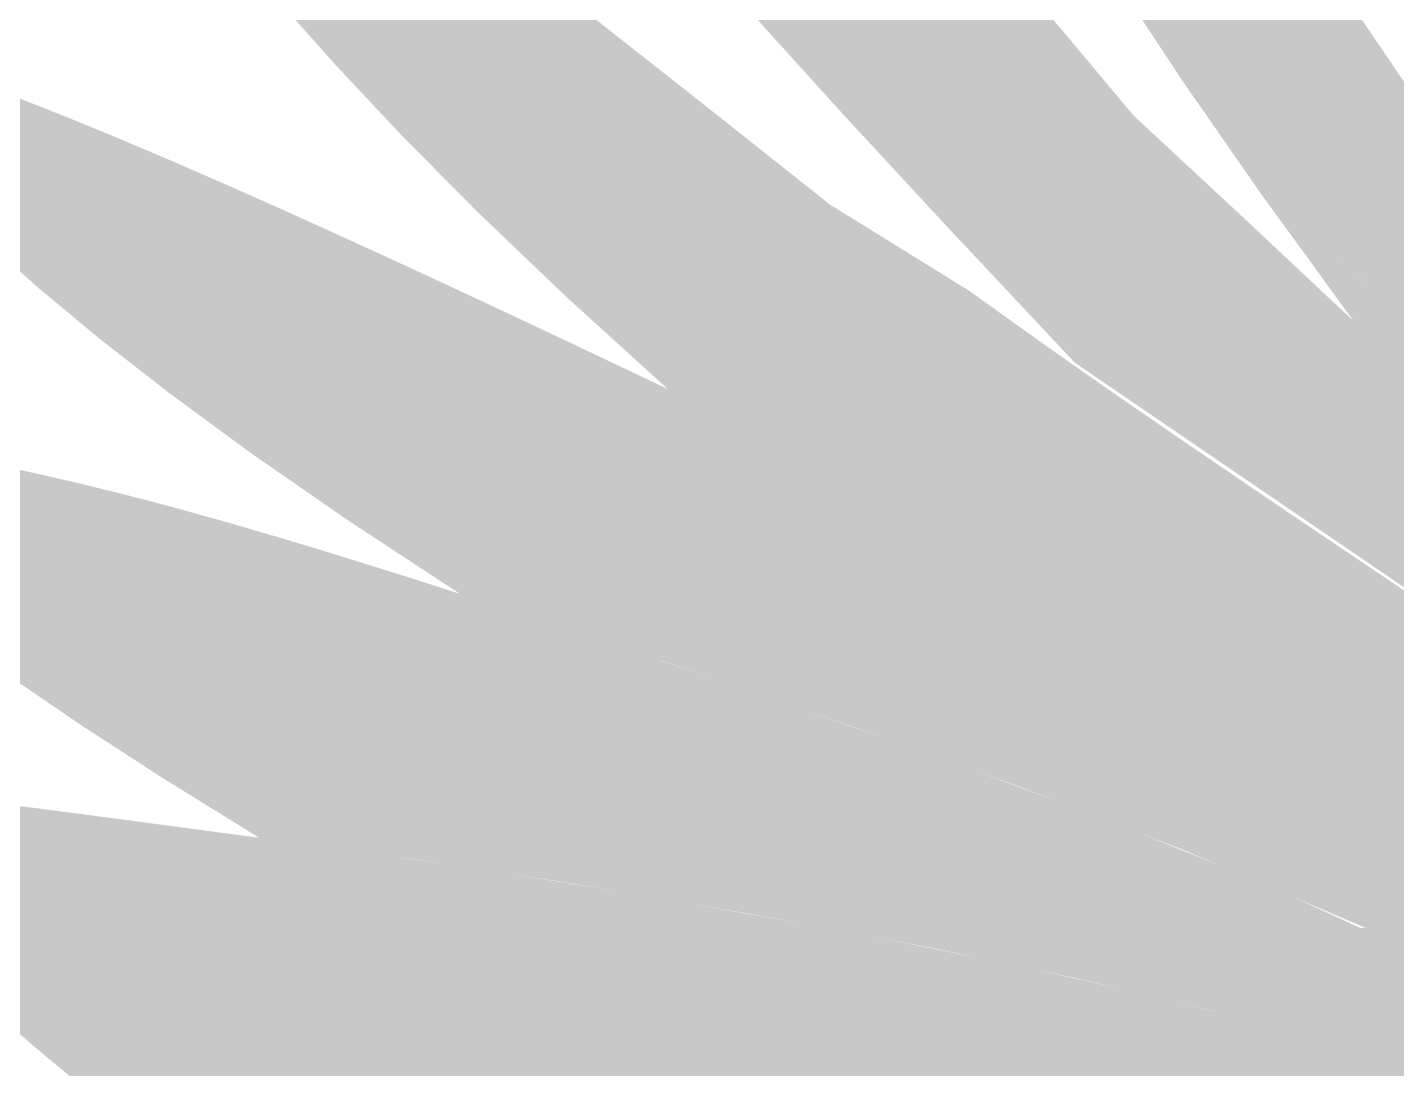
# Model space of a CAD drawing. Header units: millimetres. Extents: x 471 to 1044, y 7 to 541.
# Drawn here: x 829.77 to 835.14, y 145.11 to 149.2 of the extents above; entities that cross this region are included whole.
import ezdxf

# ---------------------------------------------------------------- set-up
doc = ezdxf.new("R2010")
doc.units = ezdxf.units.MM
doc.layers.add('magpiefill', color=3, linetype='Continuous')

msp = doc.modelspace()

# ---------------------------------------------------------------- hatches: boundary and pattern name
at = {"layer": 'magpiefill'}
h = msp.add_hatch(color=255, dxfattribs=at)
h.dxf.hatch_style = 1
h.paths.add_polyline_path([(833.9309885239202, 150.9565247833259), (833.839873454695, 151.1089715828429), (833.7498652279594, 151.2583761316476), (833.6608254866362, 151.4042544343071), (833.572615873649, 151.5461224953887), (833.4850980319209, 151.6834963194593), (833.3983641942061, 151.8155899908339), (833.3134289525835, 151.9404099128176), (833.2315374889636, 152.0556605684631), (833.1539349852562, 152.1590464408233), (833.0818666233713, 152.2482720129507), (833.016577585219, 152.3210417678983), (832.9593130527096, 152.3750601887187), (832.9113182077531, 152.4080317584649), (832.8735361603517, 152.4183385524493), (832.8457017328765, 152.4070730150232), (832.8272476757904, 152.3760051827979), (832.817606739557, 152.3269050923846), (832.8162116746391, 152.2615427803944), (832.8224952315004, 152.1816882834387), (832.8358901606034, 152.0891116381285), (832.8558292124119, 151.9855828810751), (832.881959585384, 151.8724376062967), (832.914786269962, 151.7492736374404), (832.955028704582, 151.6152543555602), (833.0034063276812, 151.4695431417104), (833.0606385776966, 151.3113033769449), (833.1274448930653, 151.1396984423179), (833.2045447122239, 150.9538917188835), (833.2926574736093, 150.7530465876958), (833.3934664144488, 150.5354353298702), (833.5125099671279, 150.2957658267656), (833.6562903628235, 150.0278548598027), (833.831309832711, 149.725519210402), (834.0440706079669, 149.3825756599837), (834.301074919767, 148.9928409899684), (834.563558480638, 148.6152494160493), (834.9830245114933, 148.2293774869037), (835.3561330925986, 147.8845302484384), (835.5525775800666, 147.7027323452634), (835.7203259266064, 147.5475041763538), (835.8624845626166, 147.4162550364603), (835.9821599184963, 147.3063942203335), (836.0824584246441, 147.2153310227241), (836.16625239871, 147.1406841149166), (836.2354777073499, 147.0809096743316), (836.2918361044713, 147.0346732549238), (836.3370293439814, 147.0006404106477), (836.3727591797874, 146.9774766954581), (836.4007273657967, 146.9638476633095), (836.4226356559168, 146.9584188681566), (836.4401858040544, 146.9598558639537), (836.4544547219191, 146.967646246124), (836.4640199524265, 146.9845657759629), (836.4668341962945, 147.0142122562342), (836.4608501542409, 147.0601834897018), (836.444020526983, 147.1260772791294), (836.4142980152387, 147.2154914272809), (836.3696353197258, 147.33202373692), (836.3098649041751, 147.4747822937414), (835.7336185451086, 148.2187647075774), (835.2894296001289, 148.8153823821405), (834.9379199429156, 149.3321523088487), (834.6143804258782, 149.8323874914449), (834.3160324349187, 150.3130967717202), (834.0976156531135, 150.6768802172244)])
h = msp.add_hatch(color=253, dxfattribs=at)
h.dxf.hatch_style = 1
h.paths.add_polyline_path([(832.0760202864958, 151.2169198393397), (831.9655413602638, 151.3377582918883), (831.8611084980982, 151.4510879108683), (831.7625764358384, 151.557233667474), (831.6699140492331, 151.6563004298912), (831.5835467736697, 151.7475126542727), (831.5040141844445, 151.8298746937625), (831.4318558568543, 151.9023909015045), (831.3676113661952, 151.9640656306431), (831.3118202877638, 152.0139032343223), (831.2650221968568, 152.0509080656862), (831.2277566687703, 152.0740844778789), (831.2002842664058, 152.0828493722353), (831.181749503085, 152.0782698428534), (831.1710178797341, 152.0618255320218), (831.1669548972793, 152.0349960820294), (831.1684260566471, 151.9992611351648), (831.1742968587639, 151.9561003337168), (831.1834328045559, 151.906993319974), (831.1946993949498, 151.8534197362254), (831.2072549792099, 151.7964720283521), (831.2214292999531, 151.7356938566055), (831.2378449481344, 151.6702416848294), (831.257124514709, 151.5992719768681), (831.2798905906316, 151.5219411965652), (831.3067657668576, 151.4374058077649), (831.338372634342, 151.344822274311), (831.3753337840396, 151.2433470600475), (831.4181576661135, 151.1325019303649), (831.466896167557, 151.0132698568391), (831.5214870345719, 150.8869991125929), (831.5818680133589, 150.755037970749), (831.6479768501197, 150.6187347044298), (831.7197512910559, 150.4794375867579), (831.7971290823682, 150.338494890856), (831.8800479702584, 150.1972548898467), (831.9706814224803, 150.0544597358756), (832.0801457929988, 149.8984270971797), (832.2217931573307, 149.7148685210194), (832.4089755909931, 149.4894955546545), (832.6550451695039, 149.2080197453454), (832.9733539683796, 148.856152640352), (833.3772540631376, 148.4196057869347), (833.8800975292954, 147.8840907323533), (835.8427909256798, 146.5444793786058), (835.8543606292151, 146.5502612896081), (835.9566586142603, 146.5502612896081), (836.0030999382664, 146.5386567325943), (835.4169079628798, 146.9723041744666), (834.9561349066787, 147.3223112874841), (834.6019337816267, 147.6017171015077), (834.3354575996868, 147.8235606463978), (834.1378593728223, 148.0008809520148), (833.9902921129965, 148.1467170482194), (833.8739088321722, 148.274107964872), (833.7698625423129, 148.396092731833), (833.6626769390227, 148.5233208384727), (833.5503584524693, 148.6568836122), (833.4342841964608, 148.7954828399332), (833.3158312848057, 148.9378203085909), (833.1963768313128, 149.0825978050915), (833.0772979497904, 149.2285171163534), (832.9599717540466, 149.3742800292951), (832.8457753578903, 149.518588330835), (832.7359189529709, 149.660276755907), (832.6309450423016, 149.7987118315069), (832.531229206737, 149.933393032646), (832.4371470271317, 150.0638198343352), (832.3490740843401, 150.189491711586), (832.2673859592164, 150.3099081394094), (832.1924582326153, 150.4245685928165), (832.1246664853913, 150.5329725468188), (832.0646001681646, 150.6342232346914), (832.0137042106187, 150.7258389227662), (831.9736374122031, 150.8049416356392), (831.9460585723666, 150.8686533979064), (831.9326264905587, 150.914096234164), (831.9349999662288, 150.9383921690077), (831.9548377988265, 150.9386632270338), (831.9937987878004, 150.912031432838), (832.0528088346609, 150.8569013879385), (832.1298622491602, 150.7768080015407), (832.2222204431114, 150.6765687597721), (832.3271448283269, 150.5610011487602), (832.4418968166203, 150.4349226546323), (832.5637378198046, 150.3031507635159), (832.6899292496921, 150.1705029615384), (832.8177325180959, 150.0417967348275), (832.9493645506213, 149.9164690221133), (833.1068643280405, 149.7724345725377), (833.317226344918, 149.5822275878456), (833.6074450958181, 149.3183822697819), (834.0045150753056, 148.9534328200912), (834.110009826536, 148.8553688451198), (833.9138272389087, 149.090021517297), (833.724059641607, 149.3162641967048), (833.540778843017, 149.5339470736334), (833.3640566515253, 149.7429203383732), (833.1939648755176, 149.9430341812154), (833.0305753233802, 150.1341387924503), (832.8739598034988, 150.3160843623689), (832.7241901242601, 150.4887210812616), (832.5813019152918, 150.6519782695698), (832.4451860911918, 150.8061017683373), (832.3156973877992, 150.9514165487585), (832.1926905409541, 151.0882475820278)])
h = msp.add_hatch(color=255, dxfattribs=at)
h.dxf.hatch_style = 1
h.paths.add_polyline_path([(834.0045150753056, 148.9534328200911), (833.6074450958181, 149.3183822697819), (833.3172263449178, 149.5822275878457), (833.1068643280405, 149.7724345725377), (832.9493645506213, 149.9164690221133), (832.8177325180959, 150.0417967348275), (832.6899292496921, 150.1705029615384), (832.5637378198046, 150.3031507635159), (832.4418968166203, 150.4349226546323), (832.3271448283269, 150.5610011487601), (832.2222204431114, 150.6765687597722), (832.1298622491602, 150.7768080015407), (832.0528088346609, 150.8569013879385), (831.9937987878004, 150.912031432838), (831.9548377988265, 150.9386632270338), (831.9349999662288, 150.9383921690077), (831.9326264905587, 150.914096234164), (831.9460585723666, 150.8686533979064), (831.9736374122031, 150.8049416356392), (832.0137042106187, 150.7258389227662), (832.0646001681646, 150.6342232346914), (832.1246664853913, 150.5329725468188), (832.1924582326153, 150.4245685928165), (832.2673859592164, 150.3099081394094), (832.3490740843401, 150.189491711586), (832.4371470271317, 150.0638198343352), (832.531229206737, 149.933393032646), (832.6309450423016, 149.7987118315069), (832.7359189529707, 149.660276755907), (832.8457753578903, 149.5185883308349), (832.9599717540466, 149.3742800292951), (833.0772979497904, 149.2285171163534), (833.1963768313128, 149.0825978050915), (833.3158312848057, 148.9378203085909), (833.4342841964606, 148.7954828399333), (833.5503584524693, 148.6568836122), (833.6626769390227, 148.5233208384727), (833.7698625423129, 148.396092731833), (833.8739088321722, 148.274107964872), (833.9902921129965, 148.1467170482194), (834.1378593728223, 148.0008809520148), (834.3354575996868, 147.8235606463978), (834.6019337816267, 147.6017171015077), (834.9561349066787, 147.3223112874841), (835.4169079628798, 146.9723041744665), (836.0030999382664, 146.5386567325943), (836.093055425388, 146.5161790448594), (836.2635525693956, 146.4820968001106), (836.5022473655686, 146.5161790448594), (836.5527777237689, 146.5262800236497), (836.4906686165994, 146.590078620641), (836.4168985683284, 146.6650395866243), (836.3320782273781, 146.7505514569289), (836.2368182421699, 146.8460027668834), (836.1317292611257, 146.9507820518168), (836.0686836578409, 147.0133800582415), (835.2271866982996, 147.8103583328081), (834.5354307779446, 148.4599134405183)])
h = msp.add_hatch(color=253, dxfattribs=at)
h.dxf.hatch_style = 1
h.paths.add_polyline_path([(831.4494587474887, 149.6562001558191), (831.291026345466, 149.7751316940972), (831.1393364291655, 149.8870787945935), (830.9942848134431, 149.9919076700272), (830.8561843510481, 150.0891407419263), (830.7253478947302, 150.1783004318186), (830.6020882972389, 150.2589091612322), (830.4867184113234, 150.3304893516948), (830.3795510897332, 150.3925634247346), (830.2808991852175, 150.4446538018793), (830.1911201111029, 150.4864079846017), (830.1107495230215, 150.5179737941543), (830.0403676371823, 150.5396241317343), (829.9805546697946, 150.5516318985391), (829.9318908370676, 150.5542699957658), (829.8949563552098, 150.5478113246119), (829.8703314404311, 150.5325287862745), (829.8585963089397, 150.508695281951), (829.8603302279278, 150.4762302658264), (829.8761086685151, 150.4336394040364), (829.9065061528042, 150.3790749157043), (829.9520972028984, 150.3106890199539), (830.0134563408994, 150.2266339359085), (830.0911580889103, 150.1250618826915), (830.1857769690337, 150.0041250794263), (830.2978875033721, 149.8619757452366), (830.4288225505147, 149.6968470144791), (830.5829483149985, 149.507295682444), (830.7653893378472, 149.2919594596552), (830.981270160084, 149.0494760566364), (831.2357153227326, 148.7784831839113), (831.5338493668169, 148.4776185520037), (831.8807968333599, 148.1455198714371), (832.2816822633856, 147.7808248527355), (832.3418969601023, 147.7520503551734), (832.559484075528, 147.6472178489606), (832.7768364573617, 147.5415407304374), (832.8561898478617, 147.5025782847309), (832.6845248896598, 147.7298127389889), (832.5259205535631, 147.9353044931743), (832.3804425727567, 148.1201396961823), (832.2481566804261, 148.2854044969077), (832.129128609756, 148.4321850442459), (832.0234240939321, 148.5615674870917), (831.9311088661395, 148.67463797434), (831.8522486595634, 148.7724826548864), (831.7868278320768, 148.856189134075), (831.7345052403034, 148.926850843049), (831.694858365554, 148.9855626694009), (831.6674646891399, 149.0334195007235), (831.6519016923721, 149.0715162246093), (831.647746856562, 149.1009477286508), (831.6545776630207, 149.1228089004408), (831.6719715930594, 149.1381946275718), (831.7021055127334, 149.1462532535435), (831.7575538270755, 149.138346945484), (831.8534903258635, 149.1038913264286), (832.0050887988739, 149.0323020194122), (832.2275230358844, 148.9129946474703), (832.5359668266722, 148.7353848336378), (832.9195055681826, 148.5045871145378), (832.6554925422483, 148.7143879018831), (832.4131305864205, 148.9064518619043), (832.1902303260881, 149.0823641632779), (831.9846023866396, 149.2437099746799), (831.7940573934645, 149.3920744647866), (831.616405971951, 149.5290428022743)])
h = msp.add_hatch(color=253, dxfattribs=at)
h.dxf.hatch_style = 1
h.paths.add_polyline_path([(831.2153159324971, 148.2826103796224), (830.9865840454104, 148.3874169024051), (830.7607315902196, 148.4894705770963), (830.5396051603548, 148.5877077979314), (830.325051349246, 148.6810649591462), (830.1189167503237, 148.768478454976), (829.9230688208438, 148.8489055355202), (829.7394584733681, 148.9213868743322), (829.5700574842836, 148.9849840008297), (829.4168376299781, 149.0387584444301), (829.2817706868386, 149.0817717345508), (829.1668284312532, 149.1130854006091), (829.0739826396086, 149.1317609720226), (829.005205088293, 149.1368599782086), (828.9620032990606, 149.1275586509163), (828.9440277751335, 149.1034920312215), (828.9504647651008, 149.064409862532), (828.9805005175522, 149.0100618882554), (829.0333212810763, 148.9401978517993), (829.1081133042628, 148.8545674965713), (829.2040628357008, 148.7529205659793), (829.3203561239795, 148.6350068034307), (829.4573120045659, 148.5003824705883), (829.6197796604379, 148.3478299021367), (829.8137408614512, 148.1759379510153), (830.0451773774619, 147.9832954701636), (830.3200709783252, 147.7684913125212), (830.6444034338977, 147.5301143310275), (831.0241565140345, 147.2667533786224), (831.4653119885916, 146.9769973082451), (831.57197042141, 146.9425718568755), (831.8613658845093, 146.8471135867505), (832.1636874874052, 146.7455865278628), (832.2580620948534, 146.7134203032923), (831.9446951640018, 146.9184524220182), (831.678795784886, 147.1127252872959), (831.4562655747077, 147.2952018405444), (831.2730061506691, 147.4648450231826), (831.1249191299719, 147.6206177766297), (831.0079061298186, 147.7614830423045), (830.9178687674109, 147.8864037616259), (830.8507086599511, 147.9943428760129), (830.8053819925765, 148.0836645347111), (830.7930632221653, 148.1503377182719), (830.8279813735312, 148.189732615073), (830.9243654714883, 148.1972194134925), (831.0964445408499, 148.1681683019082), (831.35844760643, 148.097949468698), (831.7246036930421, 147.9819331022398), (832.2091418255002, 147.8154893909113), (832.1226510416736, 147.8568203115014), (831.9003222508311, 147.9623097803702), (831.6740316286377, 148.0689932128405), (831.4450806580496, 148.1761146145126)])
h = msp.add_hatch(color=255, dxfattribs=at)
h.dxf.hatch_style = 1
h.paths.add_polyline_path([(833.4715782286871, 148.1629203724427), (832.9455939610141, 148.4888882009501), (832.5359668266722, 148.7353848336378), (832.2275230358844, 148.9129946474703), (832.0050887988739, 149.0323020194122), (831.8534903258635, 149.1038913264286), (831.7575538270755, 149.138346945484), (831.7021055127334, 149.1462532535435), (831.6719715930594, 149.1381946275718), (831.6545776630207, 149.1228089004408), (831.647746856562, 149.1009477286508), (831.6519016923721, 149.0715162246093), (831.6674646891399, 149.0334195007235), (831.694858365554, 148.9855626694009), (831.7345052403034, 148.926850843049), (831.7868278320768, 148.856189134075), (831.8522486595634, 148.7724826548864), (831.9311088661395, 148.6746379743401), (832.0234240939321, 148.5615674870917), (832.129128609756, 148.4321850442459), (832.2481566804261, 148.2854044969077), (832.3804425727567, 148.1201396961823), (832.5259205535631, 147.9353044931743), (832.6845248896598, 147.7298127389889), (832.8561898478615, 147.502578284731), (832.9953781750144, 147.4342369371781), (833.2165332978966, 147.3245244067571), (833.4417258954195, 147.2116210767488), (833.6723800369937, 147.0947448847276), (833.9090605148772, 146.9734737824922), (834.1488950127139, 146.8488257787386), (834.3881519369945, 146.7221788963871), (834.6230996942099, 146.5949111583581), (834.8500066908512, 146.468400587572), (835.0651413334087, 146.3440252069492), (835.2647720283737, 146.22316303941), (835.4451671822369, 146.1071921078747), (835.5815655001622, 146.1071921078747), (835.6838634852072, 146.1071921078747), (835.7520626441699, 146.1753565973721), (835.8543606292151, 146.1753565973721), (835.8884594552976, 146.3457678211158), (835.8884594552976, 146.4139323106132), (835.71796231129, 146.4820968001106), (835.8358729926567, 146.5410221704813), (835.644036195946, 146.6721337182137), (835.4174877814869, 146.8252518816279), (835.1641911702225, 146.9957134278596), (834.8921097830942, 147.178855124046), (834.6092070410443, 147.3700137373234), (834.3234463650158, 147.5645260348282), (834.0427911759505, 147.757728783697), (833.7752048947905, 147.944958751066), (833.526770773097, 148.1225932032697)])
h = msp.add_hatch(color=253, dxfattribs=at)
h.dxf.hatch_style = 1
h.paths.add_polyline_path([(836.5527902345764, 147.167053200947), (836.3079851411621, 147.4792720108105), (836.3696353197258, 147.33202373692), (836.4142980152387, 147.2154914272809), (836.444020526983, 147.1260772791294), (836.4608501542409, 147.0601834897018), (836.4668341962945, 147.0142122562342), (836.4640199524265, 146.9845657759629), (836.4544547219191, 146.967646246124), (836.4401858040544, 146.9598558639537), (836.4226356559168, 146.9584188681566), (836.4007273657967, 146.9638476633095), (836.3727591797874, 146.9774766954581), (836.3370293439814, 147.0006404106477), (836.2918361044713, 147.0346732549238), (836.2354777073499, 147.0809096743316), (836.16625239871, 147.1406841149166), (836.0824584246441, 147.2153310227241), (835.9821599184963, 147.3063942203335), (835.8624845626166, 147.4162550364603), (835.7203259266064, 147.5475041763538), (835.5525775800666, 147.7027323452634), (835.3561330925986, 147.8845302484384), (835.1278860338036, 148.0954885911282), (834.8647299732831, 148.338198078582), (834.563558480638, 148.6152494160493), (834.6088249992874, 148.5501319817766), (834.9738230777043, 148.0482654168287), (835.2271866982996, 147.8103583328081), (836.1067773309353, 146.9773016987054), (836.550782969671, 146.5258812738773), (836.8432416535838, 146.5843435343569), (837.0137387975917, 146.5843435343569)])
h = msp.add_hatch(color=255, dxfattribs=at)
h.dxf.hatch_style = 1
h.paths.add_polyline_path([(831.678795784886, 147.1127252872959), (831.944695164002, 146.9184524220182), (832.25474010928, 146.7155938374894), (832.9968059936057, 146.4592187976247), (833.6603133817678, 146.2201567782837), (834.3056419343948, 145.9711930035743), (835.0222396814379, 145.6641229261413), (835.1723735599815, 145.6641229261413), (835.3087703711094, 145.6982051708899), (835.3769695300718, 145.8004519051361), (835.4228604942084, 146.1215324453768), (835.2647720283737, 146.22316303941), (835.0651413334087, 146.3440252069492), (834.8500066908512, 146.468400587572), (834.6230996942099, 146.5949111583581), (834.3881519369945, 146.7221788963871), (834.1488950127139, 146.8488257787386), (833.9090605148772, 146.9734737824922), (833.6723800369939, 147.0947448847276), (833.4417258954195, 147.2116210767488), (833.2165332978964, 147.3245244067571), (832.9953781750141, 147.4342369371781), (832.7768364573617, 147.5415407304374), (832.559484075528, 147.6472178489606), (832.3418969601023, 147.7520503551734), (832.2091418255002, 147.8154893909113), (831.7246036930421, 147.9819331022398), (831.35844760643, 148.097949468698), (831.0964445408499, 148.1681683019082), (830.9243654714883, 148.1972194134925), (830.8279813735312, 148.189732615073), (830.7930632221653, 148.1503377182719), (830.8053819925765, 148.0836645347111), (830.8507086599511, 147.9943428760129), (830.9178687674109, 147.8864037616259), (831.0079061298186, 147.7614830423045), (831.1249191299719, 147.6206177766297), (831.2730061506691, 147.4648450231826), (831.4562655747077, 147.2952018405444)])
h = msp.add_hatch(color=253, dxfattribs=at)
h.dxf.hatch_style = 1
h.paths.add_polyline_path([(830.785253127038, 147.1897185111224), (830.551474479272, 147.2580862026444), (830.332578099376, 147.3189773936281), (830.1288534935943, 147.3722460990935), (829.940183290689, 147.4182885635636), (829.7663484000511, 147.457636588937), (829.6071297310727, 147.4908219771123), (829.4623081931447, 147.518376529988), (829.3316646956584, 147.5408320494627), (829.2149801480059, 147.558720337435), (829.112035459578, 147.5725731958034), (829.0225437286297, 147.5828337928168), (828.9459468088673, 147.5895907621248), (828.8816187428615, 147.5928441037275), (828.8289335731822, 147.5925938176249), (828.7872653423995, 147.5888399038171), (828.7559880930833, 147.5815823623038), (828.7344758678034, 147.5708211930854), (828.7221027091302, 147.5565563961615), (828.7184539204591, 147.5386185254278), (828.7239598484853, 147.5161603503601), (828.7392621007293, 147.4881651943305), (828.7650022847117, 147.4536163807102), (828.8018220079537, 147.411497232871), (828.8503628779752, 147.3607910741845), (828.9112665022972, 147.3004812280222), (828.9851744884402, 147.2295510177559), (829.0738142881526, 147.1467120883622), (829.1832567300942, 147.0495893712407), (829.3206584871532, 146.9355361193957), (829.4931762322169, 146.8019055858318), (829.7079666381735, 146.6460510235534), (829.97218637791, 146.465325685565), (830.2929921243151, 146.2570828248712), (830.6771454378918, 146.0189206509066), (830.8328221580559, 145.997796428444), (831.0219724113831, 145.9715818141485), (831.2182586227655, 145.9436153860004), (831.2411782233178, 145.9402418610164), (831.0627644708536, 146.0290718263046), (830.9133573223346, 146.1166287487608), (830.7898583298945, 146.2021068453721), (830.6891690456669, 146.2847003331255), (830.6081910217856, 146.3636034290081), (830.5438258103843, 146.4380103500069), (830.4929749635969, 146.507115313109), (830.4525400335574, 146.5701125353015), (830.4198638946814, 146.6264594011069), (830.3940547105126, 146.6766659651904), (830.374661966877, 146.7215054497526), (830.3612351496006, 146.7617510769944), (830.3533237445088, 146.7981760691163), (830.3504772374279, 146.8315536483193), (830.3522451141837, 146.8626570368039), (830.3581768606018, 146.8922594567708), (830.3679941293353, 146.9209021633935), (830.3821072403464, 146.9481985437357), (830.4010986804244, 146.9735300178341), (830.4255509363581, 146.996278005725), (830.4560464949373, 147.015823927445), (830.4931678429505, 147.0315492030305), (830.5374974671874, 147.0428352525182), (830.5896178544372, 147.0490634959443), (830.6503139953975, 147.0496252085647), (830.7211808963991, 147.0439510865125), (830.8040160676819, 147.0314816811401), (830.900617019485, 147.0116575437995), (831.0127812620483, 146.9839192258432), (831.1423063056109, 146.9477072786236), (831.2909896604126, 146.9024622534927), (831.4606288366924, 146.8476247018031), (831.6554786873164, 146.7816140578471), (831.8896234356548, 146.6987652876779), (832.1796046477041, 146.5923922402884), (832.5419638894605, 146.4558087646719), (832.9932427269207, 146.2823287098216), (833.5499827260812, 146.0652659247307), (834.2287254529383, 145.7979342583923), (835.0460124734884, 145.4736475597995), (835.0359752420566, 145.4937117023976), (835.001876415974, 145.6641229261413), (834.7327996996864, 145.788151166497), (834.4403295739125, 145.9134778571527), (834.1295427669454, 146.0391309760581), (833.805516007079, 146.1641385011627), (833.473326022606, 146.2875284104162), (833.1380495418202, 146.4083286817685), (832.8047632930147, 146.525567293169), (832.478544004483, 146.6382722225675), (832.1636874874052, 146.7455865278628), (831.8613658845093, 146.8471135867505), (831.57197042141, 146.9425718568755), (831.2958923237218, 147.0316797958826), (831.0335228170595, 147.1141558614166)])
h = msp.add_hatch(color=255, dxfattribs=at)
h.dxf.hatch_style = 1
h.paths.add_polyline_path([(831.6554786873164, 146.7816140578471), (831.4606288366924, 146.8476247018031), (831.2909896604126, 146.9024622534927), (831.1423063056109, 146.9477072786236), (831.0127812620483, 146.9839192258432), (830.900617019485, 147.0116575437995), (830.8040160676819, 147.0314816811401), (830.7211808963991, 147.0439510865125), (830.6503139953975, 147.0496252085647), (830.5896178544372, 147.0490634959443), (830.5374974671874, 147.0428352525182), (830.4931678429505, 147.0315492030305), (830.4560464949373, 147.015823927445), (830.4255509363581, 146.996278005725), (830.4010986804244, 146.9735300178341), (830.3821072403464, 146.9481985437357), (830.3679941293353, 146.9209021633935), (830.3581768606018, 146.8922594567708), (830.3522451141837, 146.8626570368039), (830.3504772374279, 146.8315536483193), (830.3533237445088, 146.7981760691163), (830.3612351496006, 146.7617510769944), (830.374661966877, 146.7215054497526), (830.3940547105126, 146.6766659651904), (830.4198638946814, 146.6264594011069), (830.4525400335574, 146.5701125353015), (830.4929749635969, 146.507115313109), (830.5438258103843, 146.4380103500069), (830.6081910217856, 146.3636034290081), (830.6891690456669, 146.2847003331255), (830.7898583298945, 146.2021068453721), (830.9133573223346, 146.1166287487608), (831.0627644708536, 146.0290718263046), (831.2383530742984, 145.9416484672105), (831.8614024641715, 145.8465937912355), (832.5859432439306, 145.7232542769495), (833.3189891693546, 145.5861823663354), (833.8751354992471, 145.4693826740088), (834.4380353171221, 145.3348276970492), (834.4383171779509, 145.33412338763), (834.5554547088343, 145.3058784301219), (834.7297604450996, 145.2648052517787), (834.9207455634303, 145.2214167519472), (835.134591024517, 145.1749725104253), (835.104174401019, 145.3573835067405), (835.0460124734884, 145.4736475597995), (834.2287254529381, 145.7979342583923), (833.5499827260812, 146.0652659247307), (832.9932427269207, 146.2823287098216), (832.5419638894605, 146.4558087646719), (832.1796046477041, 146.5923922402884), (831.8896234356548, 146.6987652876779)])
at = {"layer": 'magpiefill', "true_color": 0x010101}
h = msp.add_hatch(color=18, dxfattribs=at)
h.dxf.hatch_style = 1
edge = h.paths.add_edge_path()
edge.add_line((837.7639250257876, 132.7128722716379), (836.7933756990819, 132.6136523546873))
edge.add_line((836.7933756990819, 132.6136523546873), (835.1414601036887, 131.5286542882532))
edge.add_line((835.1414601036888, 131.5286542882531), (831.7432370940279, 129.075614704718))
edge.add_line((831.743237094028, 129.0756147047181), (829.7609395849938, 127.1886604558408))
edge.add_line((829.7609395849938, 127.1886604558408), (829.430557671353, 127.1886604558408))
edge.add_line((829.4305576713527, 127.1886604558408), (829.1001742509147, 127.4717039065075))
edge.add_line((829.1001742509147, 127.4717039065076), (829.0529768346804, 127.6603990180601))
edge.add_line((829.0529768346805, 127.6603990180601), (828.0618280801633, 126.9056177885119))
edge.add_line((828.0618280801634, 126.9056177885119), (826.7402974120056, 125.9621406640733))
edge.add_line((826.7402974120055, 125.9621406640733), (826.5987051633023, 126.5754009516259))
edge.add_line((826.5987051633022, 126.575400951626), (826.6459025795365, 126.905617788512))
edge.add_line((826.6459025795366, 126.9056177885119), (827.2122730811469, 127.5188772927267))
edge.add_line((827.2122730811468, 127.5188772927268), (827.4010627460843, 127.6603990180602))
edge.add_line((827.4010627460843, 127.6603990180601), (827.2594704973811, 127.7547465738364))
edge.add_line((827.2594704973812, 127.7547465738364), (826.3627165753329, 127.1414870696216))
edge.add_line((826.3627165753328, 127.1414870696216), (826.1267294941608, 127.3301821811741))
edge.add_line((826.1267294941608, 127.3301821811741), (826.1267294941608, 127.4717039065076))
edge.add_line((826.1267294941608, 127.4717039065076), (825.7491486574885, 127.4717039065076))
edge.add_line((825.7491486574884, 127.4717039065076), (825.6075564087852, 127.6603990180601))
edge.add_line((825.6075564087853, 127.6603990180601), (826.8346922444742, 128.3208326918321))
edge.add_line((826.8346922444744, 128.3208326918321), (827.0706793256461, 128.7453970844943))
edge.add_line((827.0706793256461, 128.7453970844942), (827.4954575785532, 129.1227880909374))
edge.add_line((827.4954575785532, 129.1227880909374), (826.6459025795366, 128.9812663656039))
edge.add_line((826.6459025795366, 128.9812663656039), (827.3066679136155, 129.5473524835995))
edge.add_line((827.3066679136155, 129.5473524835995), (829.5249525038216, 130.8210464449241))
edge.add_line((829.5249525038216, 130.8210464449241), (831.6016448453247, 132.3306096873584))
edge.add_line((831.6016448453247, 132.3306096873584), (833.9615216842341, 133.6986512044593))
edge.add_line((833.9615216842342, 133.6986512044592), (835.3774486916583, 134.5477799897837))
edge.add_line((835.3774486916582, 134.5477799897837), (835.5190409403614, 135.0666927215602))
edge.add_line((835.5190409403613, 135.0666927215602), (836.038214025737, 135.3969095584461))
edge.add_line((836.038214025737, 135.3969095584461), (836.6045845273471, 135.1610402773364))
edge.add_line((836.6045845273472, 135.1610402773364), (836.9821653640198, 135.2082144468935))
edge.add_line((836.9821653640197, 135.2082144468935), (837.7845229468018, 135.8686481206654))
edge.add_line((837.7845229468019, 135.8686481206654), (838.4452897876781, 136.2932125133277))
edge.add_line((838.4452897876781, 136.2932125133277), (838.4924872039124, 135.349735388889))
edge.add_line((838.4924872039126, 135.349735388889), (838.3036960321776, 134.6421283288979))
edge.add_line((838.3036960321776, 134.6421283288979), (838.1149063672399, 134.5477799897838))
edge.add_line((838.1149063672399, 134.5477799897837), (837.8317203630362, 134.6421283288979))
edge.add_line((837.8317203630361, 134.6421283288979), (837.4541410331609, 134.2647373224549))
edge.add_line((837.454141033161, 134.2647373224549), (838.0367201548407, 133.7694218588486))
edge.add_line((838.0367201548406, 133.7694218588486), (838.1390181398857, 134.212491040582))
edge.add_line((838.1390181398858, 134.212491040582), (838.6164092390289, 134.4851489985719))
edge.add_line((838.6164092390288, 134.4851489985718), (839.3324951343449, 134.5192312433205))
edge.add_line((839.332495134345, 134.5192312433206), (839.7416870745257, 134.3829022643257))
edge.add_line((839.7416870745255, 134.3829022643257), (839.7416870745255, 134.0761620615872))
edge.add_line((839.7416870745255, 134.0761620615871), (839.4006942933074, 133.9398330825923))
edge.add_line((839.4006942933074, 133.9398330825923), (838.7528060501568, 133.8035041035973))
edge.add_line((838.7528060501566, 133.8035041035972), (838.0026198219604, 133.2241059428689))
edge.add_line((838.0026198219605, 133.224105942869), (838.0026198219605, 132.8151190058842))
edge.add_line((838.0026198219605, 132.8151190058842), (838.6164092390288, 133.0536947191253))
edge.add_line((838.6164092390288, 133.0536947191252), (840.1167801886234, 133.6330928798537))
edge.add_line((840.1167801886234, 133.6330928798537), (841.1056627197898, 134.1784087958333))
edge.add_line((841.1056627197897, 134.1784087958332), (842.0945437441586, 134.8941359355565))
edge.add_line((842.094543744159, 134.8941359355566), (843.3903202304608, 135.848438788521))
edge.add_line((843.3903202304607, 135.848438788521), (842.7083331612273, 135.6098630752799))
edge.add_line((842.7083331612268, 135.6098630752799), (842.060444918076, 135.3712873620387))
edge.add_line((842.0604449180762, 135.3712873620387), (841.3784578488428, 135.5416985857824))
edge.add_line((841.3784578488426, 135.5416985857825), (840.7646684317742, 136.0529322570133))
edge.add_line((840.7646684317742, 136.0529322570133), (840.3895753176764, 136.8027408581476))
edge.add_line((840.3895753176764, 136.8027408581476), (840.2531785065486, 137.6547969768658))
edge.add_line((840.2531785065487, 137.6547969768657), (840.4236756505564, 138.4386886060865))
edge.add_line((840.4236756505563, 138.4386886060865), (841.1397615458724, 139.2225802353073))
edge.add_line((841.1397615458725, 139.2225802353073), (840.7646684317745, 139.0862512563123))
edge.add_line((840.7646684317742, 139.0862512563123), (838.9915023531269, 138.1660306480966))
edge.add_line((838.9915023531269, 138.1660306480966), (837.4570295638548, 137.3139745293784))
edge.add_line((837.4570295638548, 137.3139745293785), (836.6045468574109, 136.6323296344039))
edge.add_line((836.6045468574109, 136.6323296344039), (836.1612545843503, 135.9847677675158))
edge.add_line((836.1612545843504, 135.9847677675158), (835.6838634852073, 135.6098630752799))
edge.add_line((835.6838634852072, 135.6098630752799), (835.1723735599815, 135.473534096285))
edge.add_line((835.1723735599815, 135.473534096285), (834.8654780980487, 135.6098630752799))
edge.add_line((834.8654780980489, 135.6098630752799), (834.6949824608386, 135.8143565437722))
edge.add_line((834.6949824608384, 135.8143565437722), (834.729081286921, 136.2915071869166))
edge.add_line((834.729081286921, 136.2915071869166), (835.0700740681391, 137.0753988161374))
edge.add_line((835.0700740681391, 137.0753988161374), (834.8313792719662, 137.5866324873683))
edge.add_line((834.8313792719662, 137.5866324873683), (834.7631801130035, 137.1435633056348))
edge.add_line((834.7631801130035, 137.1435633056348), (834.4562861578681, 136.9390698371424))
edge.add_line((834.4562861578681, 136.9390698371425), (833.7060999296722, 136.4960006554091))
edge.add_line((833.7060999296721, 136.496000655409), (833.4674051334991, 136.6664118791527))
edge.add_line((833.4674051334994, 136.6664118791527), (833.2287088305291, 136.8027408581476))
edge.add_line((833.2287088305291, 136.8027408581476), (832.9900140343561, 137.0413165713887))
edge.add_line((832.9900140343561, 137.0413165713886), (832.887716049311, 137.4162212636246))
edge.add_line((832.8877160493112, 137.4162212636247), (832.9218148753937, 137.6547969768658))
edge.add_line((832.9218148753937, 137.6547969768657), (832.6149209202581, 137.7229614663632))
edge.add_line((832.6149209202581, 137.7229614663632), (832.4444237762506, 137.8592904453581))
edge.add_line((832.4444237762505, 137.8592904453581), (832.2057274732799, 138.0978661585992))
edge.add_line((832.2057274732799, 138.0978661585992), (832.0011315031899, 138.3705241165891))
edge.add_line((832.00113150319, 138.3705241165891), (832.1034294882351, 138.8817577878199))
edge.add_line((832.103429488235, 138.8817577878199), (832.0011315031899, 138.8817577878199))
edge.add_line((832.00113150319, 138.8817577878199), (831.6942375480544, 138.9840045220662))
edge.add_line((831.6942375480544, 138.9840045220662), (831.387343592919, 139.256662480056))
edge.add_line((831.387343592919, 139.256662480056), (831.2168464489113, 139.5974849275433))
edge.add_line((831.2168464489112, 139.5974849275433), (831.2850456078738, 139.9042251302818))
edge.add_line((831.2850456078738, 139.9042251302818), (831.3532432600389, 140.245047577769))
edge.add_line((831.3532432600391, 140.245047577769), (831.1827476228287, 140.2791298225178))
edge.add_line((831.1827476228286, 140.2791298225178), (830.8417533348133, 140.5858700252564))
edge.add_line((830.8417533348133, 140.5858700252564), (830.6371573647231, 140.9948561789033))
edge.add_line((830.6371573647232, 140.9948561789033), (830.6712561908057, 141.3697608711393))
edge.add_line((830.6712561908055, 141.3697608711393), (831.2509452749937, 141.7446655633753))
edge.add_line((831.2509452749939, 141.7446655633752), (832.03523183607, 142.15365250036))
edge.add_line((832.0352318360699, 142.1536525003601), (832.5808205873782, 142.5967216820935))
edge.add_line((832.5808205873782, 142.5967216820935), (833.0582116865213, 143.0057086190783))
edge.add_line((833.0582116865214, 143.0057086190783), (833.1264108454839, 143.0738731085757))
edge.add_line((833.1264108454839, 143.0738731085757), (833.2969079894916, 143.1420375980731))
edge.add_line((833.2969079894915, 143.1420375980732), (833.5015039595818, 143.3124488218168))
edge.add_line((833.5015039595819, 143.3124488218168), (833.5356027856644, 143.4487778008117))
edge.add_line((833.5356027856644, 143.4487778008117), (833.5356027856644, 143.5510245350579))
edge.add_line((833.5356027856644, 143.5510245350579), (833.5015039595819, 143.6873535140527))
edge.add_line((833.5015039595819, 143.6873535140528), (833.3992059745368, 143.789600248299))
edge.add_line((833.3992059745369, 143.789600248299), (833.2969079894916, 143.8577647377964))
edge.add_line((833.2969079894915, 143.8577647377964), (833.1605096715663, 143.8918469825452))
edge.add_line((833.1605096715664, 143.8918469825452), (833.2628076566117, 143.9600114720427))
edge.add_line((833.2628076566116, 143.9600114720427), (833.3992059745368, 143.9600114720427))
edge.add_line((833.3992059745369, 143.9600114720427), (833.5356027856645, 143.9940937167913))
edge.add_line((833.5356027856644, 143.9940937167913), (833.7742990886347, 143.9940937167913))
edge.add_line((833.7742990886347, 143.9940937167913), (833.9106958997626, 143.9940937167913))
edge.add_line((833.9106958997625, 143.9940937167913), (834.0129938848075, 144.0281759615401))
edge.add_line((834.0129938848077, 144.0281759615401), (834.115291869853, 144.0963404510375))
edge.add_line((834.1152918698529, 144.0963404510375), (834.1834910288153, 144.2667516747812))
edge.add_line((834.1834910288153, 144.2667516747812), (834.2175913616952, 144.3689984090273))
edge.add_line((834.2175913616952, 144.3689984090273), (834.0811930437702, 144.5053273880223))
edge.add_line((834.0811930437703, 144.5053273880224), (833.6379007707097, 144.7439031012635))
edge.add_line((833.6379007707096, 144.7439031012634), (834.2175913616952, 144.6075741222684))
edge.add_line((834.2175913616952, 144.6075741222684), (834.5244853168308, 144.539409632771))
edge.add_line((834.5244853168308, 144.539409632771), (834.6949824608383, 144.6416563670172))
edge.add_line((834.6949824608384, 144.6416563670172), (834.6949824608384, 144.7098208565147))
edge.add_line((834.6949824608384, 144.7098208565146), (834.6949824608384, 144.8802320802583))
edge.add_line((834.6949824608384, 144.8802320802583), (834.5926829689961, 144.9483965697557))
edge.add_line((834.5926829689961, 144.9483965697558), (834.524485316831, 145.1188077934995))
edge.add_line((834.5244853168308, 145.1188077934995), (834.7972804458836, 145.0847255487507))
edge.add_line((834.7972804458836, 145.0847255487507), (834.9336772570113, 145.0847255487507))
edge.add_line((834.9336772570114, 145.0847255487507), (835.1382732271016, 145.0847255487507))
edge.add_line((835.1382732271015, 145.0847255487507), (835.1382732271015, 145.1528900382481))
edge.add_line((835.1382732271015, 145.1528900382481), (835.104174401019, 145.3573835067405))
edge.add_line((835.104174401019, 145.3573835067405), (835.0359752420566, 145.4937117023976))
edge.add_line((835.0359752420566, 145.4937117023976), (835.001876415974, 145.6641229261413))
edge.add_line((835.001876415974, 145.6641229261413), (835.1723735599816, 145.6641229261413))
edge.add_line((835.1723735599815, 145.6641229261413), (835.3087703711093, 145.6982051708899))
edge.add_line((835.3087703711094, 145.6982051708899), (835.3769695300718, 145.8004519051362))
edge.add_line((835.3769695300718, 145.8004519051361), (835.4110683561544, 146.0390276183772))
edge.add_line((835.4110683561544, 146.0390276183772), (835.4451671822369, 146.1071921078746))
edge.add_line((835.4451671822369, 146.1071921078747), (835.5815655001621, 146.1071921078747))
edge.add_line((835.5815655001622, 146.1071921078747), (835.6838634852073, 146.1071921078747))
edge.add_line((835.6838634852072, 146.1071921078747), (835.7520626441699, 146.1753565973721))
edge.add_line((835.7520626441699, 146.1753565973721), (835.854360629215, 146.1753565973721))
edge.add_line((835.8543606292151, 146.1753565973721), (835.8884594552976, 146.3457678211158))
edge.add_line((835.8884594552976, 146.3457678211158), (835.8884594552976, 146.4139323106132))
edge.add_line((835.8884594552976, 146.4139323106132), (835.7179623112899, 146.4820968001107))
edge.add_line((835.71796231129, 146.4820968001106), (835.8543606292152, 146.5502612896081))
edge.add_line((835.8543606292151, 146.5502612896081), (835.9566586142604, 146.5502612896081))
edge.add_line((835.9566586142603, 146.5502612896081), (836.0930554253879, 146.5161790448595))
edge.add_line((836.093055425388, 146.5161790448594), (836.2635525693958, 146.4820968001106))
edge.add_line((836.2635525693956, 146.4820968001106), (836.5022473655686, 146.5161790448594))
edge.add_line((836.5022473655686, 146.5161790448594), (836.8432416535838, 146.5843435343569))
edge.add_line((836.8432416535838, 146.5843435343569), (837.0137387975916, 146.5843435343569))
edge.add_line((837.0137387975917, 146.5843435343569), (837.0137387975917, 146.448014555362))
edge.add_line((837.0137387975917, 146.448014555362), (837.0478376236742, 146.2776033316184))
edge.add_line((837.0478376236742, 146.2776033316184), (837.2865339266446, 146.1753565973721))
edge.add_line((837.2865339266443, 146.1753565973721), (837.5934278817799, 146.2776033316183))
edge.add_line((837.5934278817801, 146.2776033316184), (837.7639250257877, 146.073109863126))
edge.add_line((837.7639250257876, 146.073109863126), (838.0028624163484, 145.8354639718646))
edge.add_arc((778.8073841512971, 111.2750657022523), 68.54579327414928, 24.7196834331034, 30.277882808560207, ccw=False)
edge.add_arc((842.1801825767, 140.8506530632404), 1.434709815476074, 219.4264190677759, 277.5112522925736)
edge.add_arc((843.7307079348323, 138.1785654875251), 1.849170915570004, 76.09792839104102, 137.4828955815185, ccw=False)
edge.add_arc((843.6300590931844, 135.9170174077257), 4.092991028819266, 60.01917854986198, 82.34898294536907, ccw=False)
edge.add_arc((843.6853448979302, 133.4337134451826), 6.34858150695884, 55.16074552816218, 71.73216053091483, ccw=False)
edge.add_arc((847.1356757447277, 135.6216926809103), 3.027816357662309, 86.65890143975243, 120.31950619075)
edge.add_arc((848.0627056405085, 134.1241852963758), 4.788689476831216, 120.8490791888012, 144.9821508602809)
edge.add_arc((844.7879031426894, 136.5283326662617), 0.7326555080565207, 152.0183299640194, 206.9559763139688)
edge.add_arc((788.7812842034712, 68.7135386410836), 87.28074593232499, 45.89312228263083, 50.63922831697852, ccw=False)
edge.add_line((849.5285956208957, 131.3848459998541), (849.4600062013959, 131.1110075517855))
edge.add_line((849.4600062013963, 131.1110075517856), (849.5623041864416, 130.9746785727907))
edge.add_line((849.5623041864412, 130.9746785727907), (849.869199648374, 130.8724318385445))
edge.add_line((849.8691996483742, 130.8724318385445), (849.7669016633291, 130.6679383700521))
edge.add_line((849.7669016633292, 130.6679383700522), (849.9032984744568, 130.4975271463085))
edge.add_line((849.9032984744565, 130.4975271463085), (849.9714976334192, 130.3271159225648))
edge.add_line((849.9714976334192, 130.3271159225648), (849.7328013304489, 130.1226224540725))
edge.add_line((849.7328013304493, 130.1226224540725), (849.6987025043668, 129.91812898558))
edge.add_line((849.6987025043666, 129.91812898558), (849.8010004894116, 129.7136355170877))
edge.add_line((849.8010004894115, 129.7136355170877), (849.5282053603587, 129.6113887828415))
edge.add_line((849.5282053603589, 129.6113887828415), (849.2554102313061, 129.6795532723389))
edge.add_line((849.2554102313063, 129.6795532723389), (849.2895090573888, 129.4409775590978))
edge.add_line((849.2895090573886, 129.4409775590979), (848.9144174500879, 129.3387308248518))
edge.add_line((848.9144174500877, 129.3387308248517), (848.74392030608, 129.4409775590978))
edge.add_line((848.7439203060801, 129.4409775590979), (848.641622321035, 129.4750598038466))
edge.add_line((848.6416223210351, 129.4750598038466), (848.53932433599, 129.3387308248518))
edge.add_line((848.5393243359902, 129.3387308248517), (848.3688271919824, 129.2024018458567))
edge.add_line((848.3688271919821, 129.2024018458568), (848.1983300479743, 129.2705663353543))
edge.add_line((848.1983300479744, 129.2705663353543), (847.7550377749138, 128.9638261326158))
edge.add_line((847.7550377749137, 128.9638261326157), (847.7550377749137, 129.1001551116106))
edge.add_line((847.7550377749137, 129.1001551116107), (847.4481438197784, 129.3728130696004))
edge.add_line((847.4481438197784, 129.3728130696004), (847.4481438197784, 129.5091420485954))
edge.add_line((847.4481438197784, 129.5091420485954), (847.3799446608157, 129.4409775590979))
edge.add_line((847.3799446608157, 129.4409775590979), (847.1753486907256, 129.1342373563593))
edge.add_line((847.1753486907257, 129.1342373563593), (847.1753486907257, 128.9297438878669))
edge.add_line((847.1753486907257, 128.9297438878669), (847.1753486907257, 128.4866747061335))
edge.add_line((847.1753486907257, 128.4866747061336), (846.9366538945528, 128.4866747061336))
edge.add_line((846.9366538945526, 128.4866747061336), (846.8343559095073, 128.5889214403797))
edge.add_line((846.8343559095076, 128.5889214403797), (846.8002555766277, 128.6570859298771))
edge.add_line((846.8002555766277, 128.6570859298771), (846.4592627954098, 128.7593326641233))
edge.add_line((846.4592627954096, 128.7593326641233), (846.2887656514018, 128.8615793983695))
edge.add_line((846.288765651402, 128.8615793983695), (846.2205664924393, 128.7934149088721))
edge.add_line((846.2205664924393, 128.7934149088721), (846.2205664924393, 128.6230036851285))
edge.add_line((846.2205664924393, 128.6230036851284), (846.0159705223492, 128.3503457271385))
edge.add_line((846.0159705223489, 128.3503457271385), (845.879573711221, 128.4525924613847))
edge.add_line((845.8795737112212, 128.4525924613848), (845.8795737112212, 128.554839195631))
edge.add_line((845.8795737112212, 128.554839195631), (845.4703802642431, 128.4525924613847))
edge.add_line((845.4703802642432, 128.4525924613848), (845.2657842941529, 128.2140167481436))
edge.add_line((845.2657842941528, 128.2140167481436), (844.8224935278898, 128.0436055244))
edge.add_line((844.8224935278897, 128.0436055244), (844.6178975577994, 128.1458522586462))
edge.add_line((844.6178975577998, 128.1458522586462), (844.5155980659571, 128.3162634823898))
edge.add_line((844.5155980659567, 128.3162634823899), (844.3451024287466, 128.3162634823899))
edge.add_line((844.3451024287467, 128.3162634823899), (843.9700093146487, 128.0095232796513))
edge.add_line((843.9700093146487, 128.0095232796513), (843.6290150266332, 127.668700832164))
edge.add_line((843.6290150266334, 127.6687008321641), (843.2880222454155, 127.2597138951793))
edge.add_line((843.2880222454153, 127.2597138951792), (843.0152271163624, 126.918891447692))
edge.add_line((843.0152271163627, 126.918891447692), (842.7765308133924, 126.6803165177888))
edge.add_line((842.7765308133924, 126.6803165177888), (842.4355380321742, 126.5780697835425))
edge.add_line((842.4355380321742, 126.5780697835425), (842.1286425702415, 126.6462342730399))
edge.add_line((842.1286425702413, 126.64623427304), (841.924046600151, 126.8507269581946))
edge.add_line((841.9240466001509, 126.8507269581946), (841.7194506300606, 127.0552204266869))
edge.add_line((841.7194506300605, 127.055220426687), (841.6171526450154, 127.3619606294255))
edge.add_line((841.6171526450155, 127.3619606294255), (841.4466555010077, 127.6005363426666))
edge.add_line((841.4466555010079, 127.6005363426665), (841.2761583570001, 127.6346185874153))
edge.add_line((841.276158357, 127.6346185874153), (841.0715623869097, 127.7027830769128))
edge.add_line((841.0715623869096, 127.7027830769128), (840.9010667496995, 127.7027830769128))
edge.add_line((840.9010667496996, 127.7027830769128), (840.5941712877666, 128.179934503395))
edge.add_line((840.5941712877666, 128.179934503395), (840.2872773326312, 128.5889214403797))
edge.add_line((840.287277332631, 128.5889214403797), (840.1508805215034, 128.5889214403797))
edge.add_line((840.1508805215035, 128.5889214403797), (839.8780853924504, 128.7252504193747))
edge.add_line((839.8780853924504, 128.7252504193747), (839.4006942933073, 129.1683196011081))
edge.add_line((839.4006942933074, 129.1683196011081), (839.2642959753824, 129.3728130696004))
edge.add_line((839.2642959753823, 129.3728130696004), (839.1960983232173, 129.5091420485954))
edge.add_line((839.1960983232173, 129.5091420485954), (839.1619979903371, 129.7136355170878))
edge.add_line((839.1619979903371, 129.7136355170877), (839.0256011792095, 129.7136355170877))
edge.add_line((839.0256011792094, 129.7136355170877), (838.7187072240738, 129.8158822513339))
edge.add_line((838.7187072240738, 129.815882251334), (838.6846068911939, 129.8840467408314))
edge.add_line((838.6846068911939, 129.8840467408314), (838.5482100800663, 130.0885402093238))
edge.add_line((838.5482100800664, 130.0885402093237), (838.5141112539839, 130.1567046988211))
edge.add_line((838.5141112539839, 130.1567046988212), (838.3436141099761, 130.5316093910571))
edge.add_line((838.343614109976, 130.5316093910571), (838.1390181398857, 130.6679383700521))
edge.add_line((838.1390181398858, 130.6679383700522), (838.0367201548407, 130.7701851042983))
edge.add_line((838.0367201548406, 130.7701851042983), (837.9003218369154, 130.9746785727907))
edge.add_line((837.9003218369155, 130.9746785727907), (837.8321226779531, 131.2473365307805))
edge.add_line((837.8321226779528, 131.2473365307804), (837.8321226779528, 131.4177469711863))
edge.add_line((837.8321226779528, 131.4177469711863), (838.0708189809231, 131.7585694186737))
edge.add_line((838.0708189809231, 131.7585694186736), (837.9685209958778, 131.7244871739248))
edge.add_line((837.968520995878, 131.7244871739248), (837.7298246929076, 131.9971451319147))
edge.add_line((837.7298246929076, 131.9971451319147), (837.6957258668251, 132.2357208451559))
edge.add_line((837.6957258668251, 132.2357208451559), (837.968520995878, 132.6447077821405))
edge.add_line((837.968520995878, 132.6447077821405), (837.7639250257877, 132.7128722716379))
at = {"layer": 'magpiefill'}
h = msp.add_hatch(color=253, dxfattribs=at)
h.dxf.hatch_style = 1
h.paths.add_polyline_path([(831.4227136271154, 145.9135217522254), (831.2182586227655, 145.9436153860004), (831.0219724113831, 145.9715818141485), (830.8328221580559, 145.997796428444), (830.649775027872, 146.022634620661), (830.4717981859194, 146.0464717825739), (830.2978587972857, 146.0696833059569), (830.127414364584, 146.092488169509), (829.9618837405283, 146.1144796996278), (829.8031761153577, 146.1350948096355), (829.6532006793118, 146.1537704128544), (829.5138666226294, 146.1699434226069), (829.38708313555, 146.1830507522151), (829.2747594083128, 146.1925293150015), (829.1788046311567, 146.1978160242883), (829.1006220055208, 146.1983712564902), (829.0395907776422, 146.1937492403923), (828.9945842049572, 146.1835276678719), (828.9644755449026, 146.1672842308064), (828.9481380549148, 146.1445966210734), (828.944444992431, 146.1150425305502), (828.9522696148872, 146.0781996511143), (828.9704851797203, 146.033645674643), (828.9995098231805, 145.9800926231413), (829.0459411967711, 145.9127898391235), (829.11792183081, 145.8261209952317), (829.223594255614, 145.7144697641077), (829.3711010015004, 145.5722198183931), (829.5685845987869, 145.39375483073), (829.8241875777903, 145.1734584737604), (830.146052468828, 144.9057144201259), (830.3331260930104, 144.9148960725098), (830.5522077002936, 144.9169685828916), (830.8027752004857, 144.9127533248281), (831.0857362348809, 144.9031418437004), (831.4000714761676, 144.8890353170992), (831.7370537226134, 144.8713734514518), (832.0860288038805, 144.8511055853951), (832.4363425496308, 144.8291810575661), (832.7773407895268, 144.8065492066016), (833.0983693532305, 144.7841593711384), (833.3887740704042, 144.7629608898134), (833.6379007707096, 144.7439031012635), (834.2175913616952, 144.6075741222684), (834.5244853168308, 144.539409632771), (834.6949824608384, 144.6416563670172), (834.6949824608384, 144.7098208565146), (834.6949824608384, 144.8802320802583), (834.5926829689961, 144.9483965697558), (834.5244853168308, 145.1188077934995), (834.7972804458836, 145.0847255487507), (834.9336772570114, 145.0847255487507), (835.1382732271015, 145.0847255487507), (835.1382732271015, 145.1528900382481), (835.134591024517, 145.1749725104253), (834.9207455634303, 145.2214167519472), (834.7297604450996, 145.2648052517787), (834.5554547088343, 145.3058784301219), (834.3916473939439, 145.345376707179), (834.2321575397375, 145.3840405031522), (834.0708041855244, 145.4226102382436), (833.9014063706138, 145.4618263326556), (833.7177831343156, 145.5024292065903), (833.5154435443824, 145.544923781452), (833.2966567823435, 145.5888729834543), (833.0653820581717, 145.6336042400128), (832.8255785818399, 145.6784449785433), (832.5812055633203, 145.7227226264612), (832.3362222125866, 145.7657646111825), (832.0945877396109, 145.8068983601228), (831.8602613543665, 145.8454513006977), (831.6363702593451, 145.8809255210492)])
h.paths.add_polyline_path([(830.2153984837532, 145.6098736426577), (830.2338278312886, 145.6412498471247), (830.2609267533717, 145.6701860276834), (830.2972273175485, 145.6964944913979), (830.3432615913664, 145.7199875453321), (830.3997755133219, 145.7403940763741), (830.4683705057139, 145.7571092907093), (830.5508618617912, 145.7694449743475), (830.6490648748022, 145.7767129132986), (830.7647948379961, 145.7782248935724), (830.8998670446215, 145.7732927011785), (831.0560967879273, 145.7612281221267), (831.2352993611621, 145.7413429424271), (831.4380485648558, 145.7133086961622), (831.6599522286608, 145.6782359097076), (831.8953766895113, 145.6375948575118), (832.1386882843401, 145.5928558140231), (832.3842533500813, 145.5454890536902), (832.6264382236686, 145.4969648509614), (832.8596092420355, 145.4487534802854), (833.0781327421153, 145.4023252161106), (833.2774913605354, 145.3588375080463), (833.4576329326956, 145.3181965063458), (833.6196215936895, 145.2799955364228), (833.7645214786105, 145.2438279236913), (833.8933967225523, 145.2092869935652), (834.0073114606082, 145.1759660714586), (834.1073298278718, 145.1434584827851), (834.1945159594363, 145.1113575529591), (834.2698818275726, 145.0793400282257), (834.3342307532587, 145.0474163381563), (834.3883138946501, 145.0156803331535), (834.432882409902, 144.9842258636203), (834.4686874571696, 144.9531467799592), (834.4964801946085, 144.9225369325731), (834.5170117803739, 144.8924901718647), (834.5310333726209, 144.8631003482368), (834.5391448535872, 144.8345290895504), (834.5413410018373, 144.8072091334992), (834.5374653200183, 144.7816409952353), (834.5273613107772, 144.7583251899109), (834.5108724767606, 144.737762232678), (834.4878423206158, 144.7204526386886), (834.4581143449893, 144.7068969230949), (834.4215320525282, 144.6975956010488), (834.3775998854567, 144.6929084183284), (834.3244660443086, 144.6926320432145), (834.2599396691953, 144.6964223746144), (834.1818299002277, 144.7039353114347), (834.0879458775171, 144.7148267525827), (833.9760967411746, 144.728752596965), (833.8440916313116, 144.7453687434887), (833.6897396880388, 144.7643310910607), (833.5119663487922, 144.7852851093445), (833.3141622403039, 144.8078345510302), (833.1008342866305, 144.8315727395644), (832.8764894118285, 144.8560929983936), (832.6456345399549, 144.8809886509643), (832.4127765950659, 144.9058530207233), (832.1824225012185, 144.930279431117), (831.9590791824689, 144.9538612055921), (831.7466119523922, 144.9763585082745), (831.5463196826352, 144.9981988660069), (831.3588596343623, 145.0199766463118), (831.184889068739, 145.042286216711), (831.0250652469297, 145.065721944727), (830.8800454300999, 145.0908781978816), (830.750486879414, 145.1183493436974), (830.6370468560369, 145.1487297496961), (830.5400487744466, 145.1824104474189), (830.4584806623727, 145.2189691244802), (830.3909967008574, 145.2577801325136), (830.3362510709435, 145.2982178231525), (830.2928979536732, 145.3396565480303), (830.2595915300892, 145.3814706587801), (830.2349859812341, 145.4230345070357), (830.2177354881499, 145.4637224444301), (830.2068072129634, 145.5029818151688), (830.2024202421374, 145.5405519337436), (830.2051066432184, 145.5762451072187)], flags=16)
h = msp.add_hatch(color=255, dxfattribs=at)
h.dxf.hatch_style = 1
h.paths.add_polyline_path([(831.5463196826352, 144.9981988660069), (831.7466119523922, 144.9763585082745), (831.9590791824689, 144.9538612055921), (832.6331714755563, 144.8826869590554), (833.4775577274588, 144.7903979354406), (834.1733268210494, 144.7049217496356), (834.1818299002277, 144.7039353114347), (834.2599396691953, 144.6964223746144), (834.3244660443086, 144.6926320432145), (834.3775998854567, 144.6929084183284), (834.4215320525282, 144.6975956010488), (834.4581143449893, 144.7068969230949), (834.4878423206158, 144.7204526386886), (834.5108724767606, 144.737762232678), (834.5273613107772, 144.7583251899109), (834.5374653200183, 144.7816409952353), (834.5413410018373, 144.8072091334992), (834.5391448535872, 144.8345290895504), (834.5310333726209, 144.8631003482368), (834.5170117803739, 144.8924901718647), (834.4964801946085, 144.9225369325731), (834.4686874571696, 144.9531467799592), (834.432882409902, 144.9842258636203), (834.3883138946501, 145.0156803331535), (834.3342307532587, 145.0474163381563), (834.2698818275726, 145.0793400282257), (834.1945159594363, 145.1113575529591), (834.1073298278718, 145.1434584827851), (834.0073114606082, 145.1759660714586), (833.8933967225523, 145.2092869935652), (833.7645214786105, 145.2438279236913), (833.6196215936895, 145.2799955364228), (833.4576329326956, 145.3181965063458), (833.2774913605354, 145.3588375080463), (833.0781327421153, 145.4023252161106), (832.8596092420355, 145.4487534802854), (832.6264382236686, 145.4969648509614), (832.3842533500813, 145.5454890536902), (832.1386882843401, 145.5928558140231), (831.8953766895113, 145.6375948575118), (831.6599522286608, 145.6782359097076), (831.4380485648558, 145.7133086961622), (831.2352993611621, 145.7413429424271), (831.0560967879273, 145.7612281221267), (830.8998670446215, 145.7732927011785), (830.7647948379961, 145.7782248935724), (830.6490648748022, 145.7767129132986), (830.5508618617912, 145.7694449743475), (830.4683705057139, 145.7571092907093), (830.3997755133219, 145.7403940763741), (830.3432615913664, 145.7199875453321), (830.2972273175485, 145.6964944913979), (830.2609267533717, 145.6701860276834), (830.2338278312886, 145.6412498471247), (830.2153984837532, 145.6098736426577), (830.2051066432184, 145.5762451072187), (830.2024202421374, 145.5405519337436), (830.2068072129634, 145.5029818151688), (830.2177354881499, 145.4637224444301), (830.2349859812341, 145.4230345070357), (830.2595915300892, 145.3814706587801), (830.2928979536732, 145.3396565480303), (830.3362510709435, 145.2982178231525), (830.3909967008574, 145.2577801325136), (830.4584806623727, 145.2189691244802), (830.5400487744466, 145.1824104474189), (830.6370468560369, 145.1487297496961), (830.750486879414, 145.1183493436974), (830.8800454300999, 145.0908781978816), (831.0250652469299, 145.065721944727), (831.184889068739, 145.042286216711), (831.3588596343623, 145.0199766463118)])

doc.saveas('drawing.dxf')
